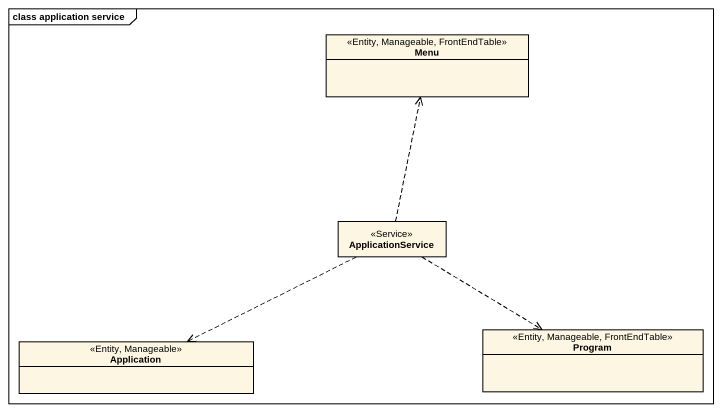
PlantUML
@startuml
mainframe class application service
hide circle
hide empty members
class Menu <<Entity, Manageable, FrontEndTable>>
class ApplicationService <<Service>>
class Application <<Entity, Manageable>>
class Program <<Entity, Manageable, FrontEndTable>>
ApplicationService .up.> Menu
ApplicationService .left.> Application
ApplicationService ..> Program
@enduml
